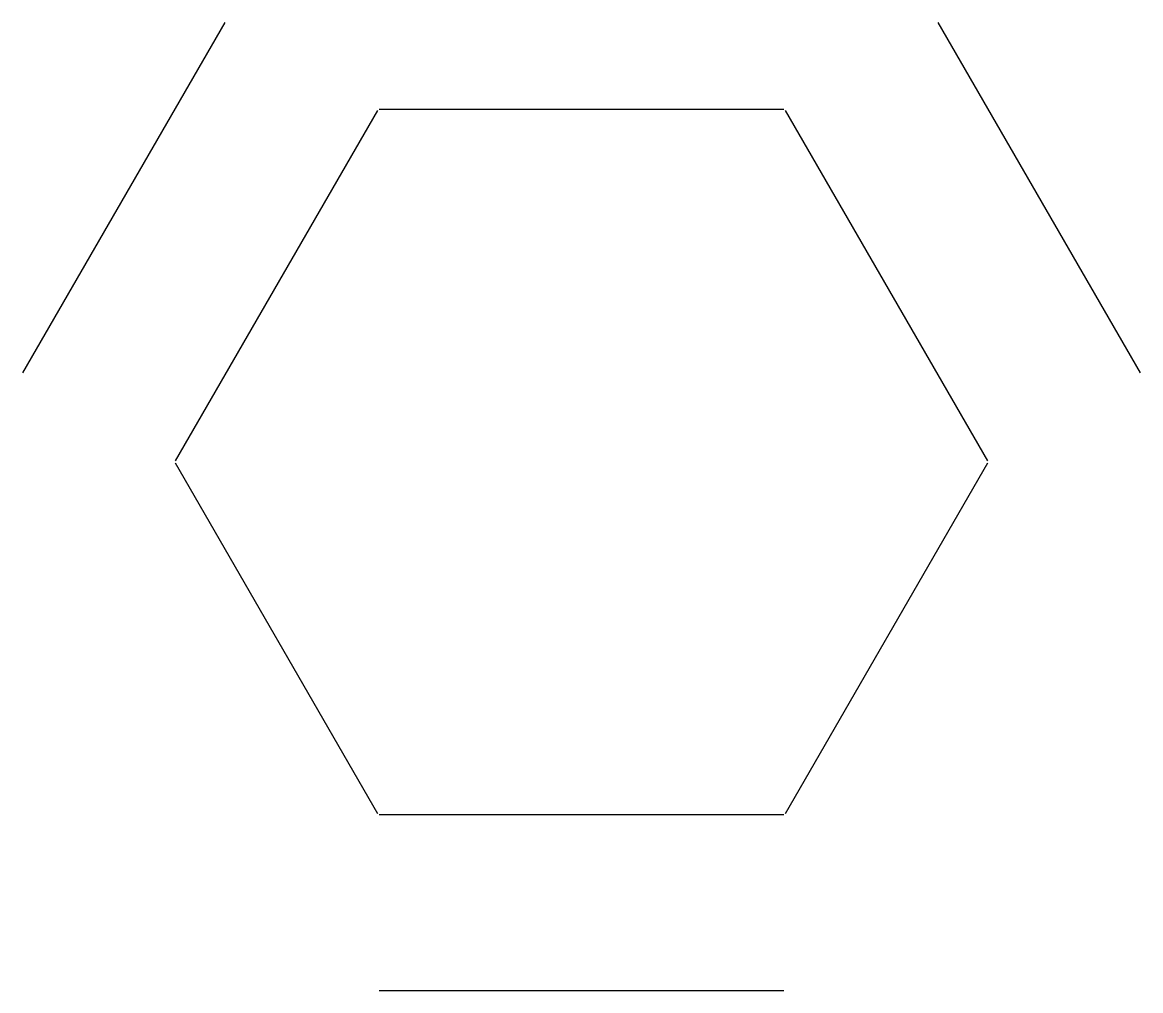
# Model space of a CAD drawing. Extents: x -325 to 325, y -307 to 255.
import ezdxf

# ---------------------------------------------------------------- set-up
doc = ezdxf.new("R2010")
doc.units = 0
doc.layers.add('Unfold_Sketch_bends', color=7, linetype='CONTINUOUS')

msp = doc.modelspace()

# ---------------------------------------------------------------- linework, layer by layer
at = {"layer": 'Unfold_Sketch_bends'}
for p, q in [((-207.163, 255.283), (-324.663, 51.7671)), ((324.663, 51.7671), (207.163, 255.283)), ((-118.52, 204.105), (-236.02, 0.589049)), ((117.5, 204.694), (-117.5, 204.694)), ((236.02, 0.589049), (118.52, 204.105)), ((-236.02, -0.589049), (-118.52, -204.105)), ((118.52, -204.105), (236.02, -0.589049)), ((-117.5, -204.694), (117.5, -204.694)), ((-117.5, -307.05), (117.5, -307.05))]:
    msp.add_line(p, q, dxfattribs=at)

doc.saveas('drawing.dxf')
